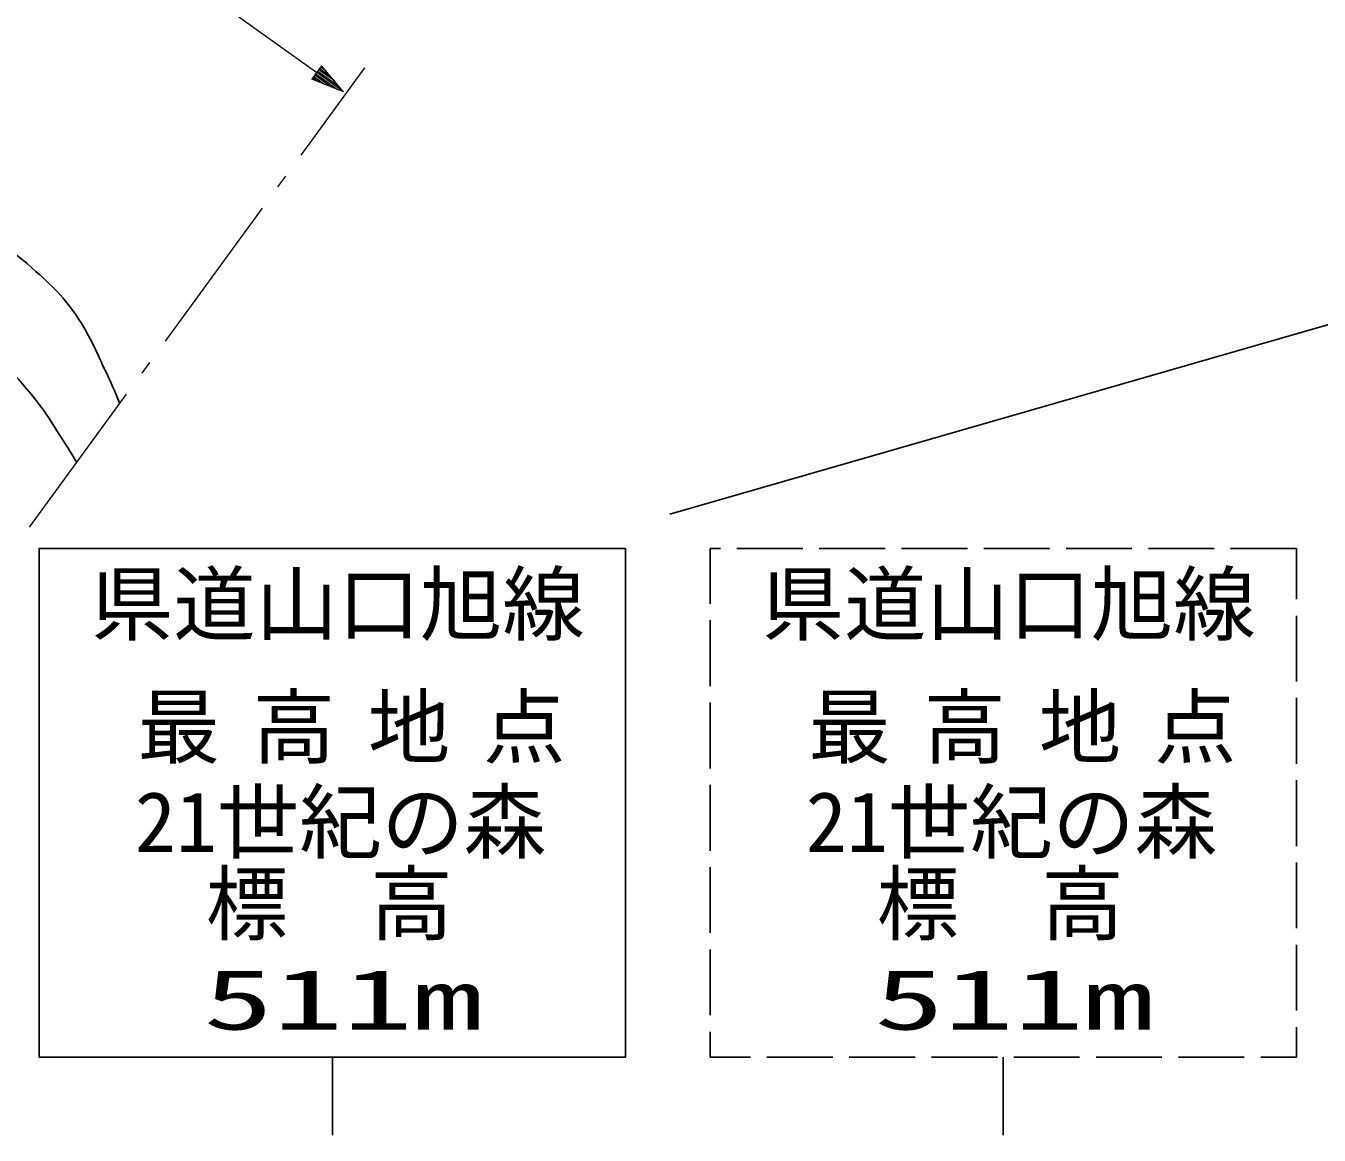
# Model space of a CAD drawing. Units: millimetres, scale not verified. Extents: x 40000 to 680000, y 20000 to 380000.
# Drawn here: x 149465 to 188756, y 266268 to 299974 of the extents above; entities that cross this region are included whole.
import ezdxf
from ezdxf.enums import TextEntityAlignment as Align

# ---------------------------------------------------------------- set-up
doc = ezdxf.new("R2010")
doc.units = ezdxf.units.MM
doc.header["$LTSCALE"] = 1000
for name, color, linetype, lineweight in [('M-BGD', 7, 'Continuous', 25), ('M-BGD-HTXT', 7, 'Continuous', 13), ('M-STR-HTXT', 7, 'Continuous', 13), ('M-STR-STRC', 7, 'Continuous', 25)]:
    doc.layers.add(name, color=color, linetype=linetype, lineweight=lineweight)
doc.styles.add('ＭＳ ゴシック', font='')
doc.styles.get('ＭＳ ゴシック').set_extended_font_data('MS Gothic')

msp = doc.modelspace()

# ---------------------------------------------------------------- linework, layer by layer
at = {"layer": 'M-BGD'}
for points, knots in [([(109584, 299541), (110022, 299433), (110182, 299399), (110572, 299383), (111012, 299365), (111259, 299426), (111693, 299501), (112178, 299583), (112432, 299708), (112909, 299831), (113774, 300055), (114253, 300205), (115129, 300376), (115950, 300535), (116419, 300586), (117253, 300632), (118202, 300684), (118739, 300696), (119687, 300627), (120950, 300534), (121645, 300354), (122899, 300178), (124150, 300004), (124845, 299856), (126101, 299730), (127800, 299559), (128758, 299543), (130461, 299423), (131531, 299348), (132135, 299365), (133199, 299231), (134181, 299107), (134732, 299023), (135696, 298799), (136784, 298546), (137391, 298384), (138450, 298030), (140387, 297384), (141447, 296942), (143317, 296121), (144896, 295428), (145790, 295044), (147280, 294176), (148239, 293617), (148829, 293356), (149657, 292615), (150271, 292066), (150625, 291745), (151074, 291054), (151453, 290470), (151597, 290101), (151890, 289469), (152066, 289092), (152124, 288965), (152320, 288495)], [0, 0, 0, 0, 1, 1, 1, 2, 2, 2, 3, 3, 3, 4, 4, 4, 5, 5, 5, 6, 6, 6, 7, 7, 7, 8, 8, 8, 9, 9, 9, 10, 10, 10, 11, 11, 11, 12, 12, 12, 13, 13, 13, 14, 14, 14, 15, 15, 15, 16, 16, 16, 17, 17, 17, 18, 18, 18, 18]), ([(112192, 297561), (113535, 298095), (113885, 298236), (114980, 298643), (115998, 299021), (116534, 299362), (117597, 299579), (118471, 299758), (118988, 299677), (119879, 299651), (121206, 299613), (121948, 299527), (123265, 299363), (125130, 299131), (126166, 298928), (128020, 298619), (129825, 298318), (130845, 298189), (132631, 297790), (134465, 297380), (135478, 297075), (137265, 296493), (138513, 296088), (139205, 295833), (140411, 295317), (141673, 294777), (142372, 294446), (143557, 293756), (144762, 293054), (145432, 292640), (146535, 291787), (147870, 290753), (148559, 290075), (149633, 288773), (150053, 288263), (150238, 287937), (150594, 287380), (150761, 287118), (150817, 287031), (151013, 286704)], [0, 0, 0, 0, 1, 1, 1, 2, 2, 2, 3, 3, 3, 4, 4, 4, 5, 5, 5, 6, 6, 6, 7, 7, 7, 8, 8, 8, 9, 9, 9, 10, 10, 10, 11, 11, 11, 12, 12, 12, 13, 13, 13, 13])]:
    msp.add_open_spline(points, degree=3, knots=knots, dxfattribs=at)
at = {"layer": 'M-BGD-HTXT'}
for p, q in [((157832, 296049), (159767, 298700)), ((157125, 295080), (157361, 295403)), ((153706, 290394), (156653, 294433)), ((152999, 289425), (153235, 289748)), ((149580, 284739), (152527, 288778))]:
    msp.add_line(p, q, dxfattribs=at)
at = {"layer": 'M-STR-HTXT'}
for p, q in [((102095, 338851), (158303, 298557)), ((158449, 298760), (158158, 298354)), ((158849, 298289), (158362, 298638)), ((158391, 298679), (158716, 298446)), ((158582, 298603), (158420, 298720)), ((159116, 297974), (158449, 298760)), ((159116, 297974), (158158, 298354)), ((158349, 298278), (158187, 298395)), ((158216, 298435), (158541, 298202)), ((158733, 298126), (158245, 298476)), ((158274, 298516), (158924, 298050)), ((159116, 297974), (158303, 298557)), ((158332, 298598), (158983, 298132))]:
    msp.add_line(p, q, dxfattribs=at)
at = {"layer": 'M-STR-STRC'}
for p, q in [((202861, 294872), (169034, 285138)), ((170568, 284094), (170252, 284094)), ((170252, 284094), (170252, 282411)), ((173068, 284094), (171068, 284094)), ((175568, 284094), (173568, 284094)), ((178068, 284094), (176068, 284094)), ((180568, 284094), (178568, 284094)), ((183068, 284094), (181068, 284094)), ((185568, 284094), (183568, 284094)), ((188068, 284094), (186068, 284094)), ((188068, 282552), (188068, 284094)), ((170252, 281911), (170252, 279911)), ((188068, 280052), (188068, 282052)), ((170252, 279411), (170252, 277411)), ((188068, 277552), (188068, 279552)), ((188068, 275052), (188068, 277052)), ((170252, 276911), (170252, 274911)), ((170252, 274411), (170252, 272411)), ((188068, 272552), (188068, 274552)), ((170252, 271911), (170252, 269911)), ((188068, 270052), (188068, 272052)), ((188068, 268640), (188068, 269552)), ((170252, 269411), (170252, 268640)), ((158776, 268640), (158776, 266268)), ((170252, 268640), (171480, 268640)), ((171980, 268640), (173980, 268640)), ((174480, 268640), (176480, 268640)), ((176980, 268640), (178980, 268640)), ((179160, 268640), (179160, 266268)), ((179480, 268640), (181480, 268640)), ((181980, 268640), (183980, 268640)), ((184480, 268640), (186480, 268640)), ((186980, 268640), (188068, 268640))]:
    msp.add_line(p, q, dxfattribs=at)
msp.add_lwpolyline([(167685, 284094), (149868, 284094), (149868, 268640), (167685, 268640)], close=True, dxfattribs=at)

# ---------------------------------------------------------------- texts
at = {"layer": 'M-STR-STRC', "style": 'ＭＳ ゴシック'}
for s, p in [('県道山口旭線', (151442, 280938)), ('県道山口旭線', (171825, 280938)), ('21世紀の森', (152776, 274322)), ('21世紀の森', (173159, 274322)), ('標\u3000高', (154932, 271836)), ('標\u3000高', (175315, 271836))]:
    msp.add_text(s, height=1833, dxfattribs=at).set_placement(p, align=Align.BOTTOM_LEFT)
at = {"layer": 'M-STR-STRC', "style": 'ＭＳ ゴシック', "width": 1.7}
for p in [(159097, 268924), (179480, 268924)]:
    msp.add_text('511m', height=1833, dxfattribs=at).set_placement(p, align=Align.BOTTOM_CENTER)
at = {"layer": 'M-STR-STRC', "char_height": 1833, "attachment_point": 7, "style": 'ＭＳ ゴシック'}
for insert in [(152857, 277553), (173240, 277553)]:
    msp.add_mtext('\\T1.4;最高地点', dxfattribs=dict(at, insert=insert))

doc.saveas('drawing.dxf')
